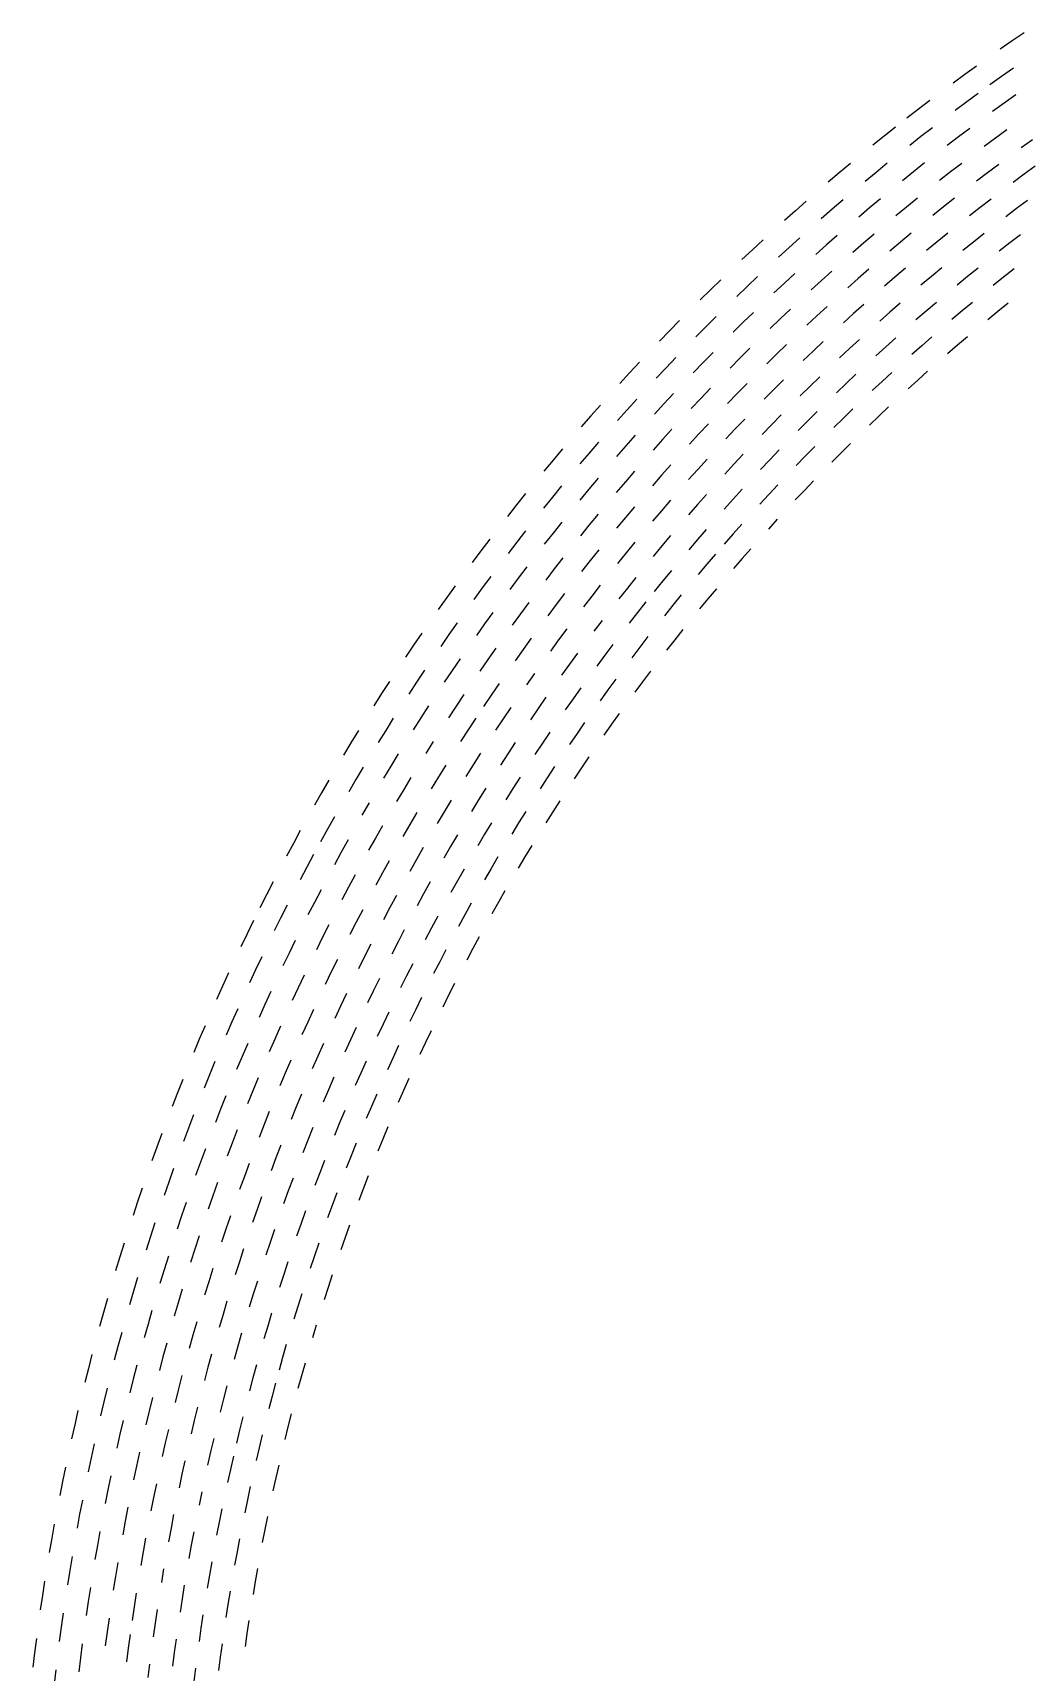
# Model space of a CAD drawing. Header units: metres. Extents: x -298 to 300, y -298 to 299.
# Drawn here: x -296.4 to -167.5, y 34.9 to 247.3 of the extents above; entities that cross this region are included whole.
import ezdxf

# ---------------------------------------------------------------- set-up
doc = ezdxf.new("R2010")
doc.units = ezdxf.units.M

msp = doc.modelspace()

# ---------------------------------------------------------------- linework, layer by layer
for p, q in [((-168.0345, 247.28117, -692.8203), (-169.58315, 246.21794, -692.8203)), ((-169.58315, 246.21794, -692.8203), (-171.12508, 245.145, -692.8203)), ((-174.18849, 242.97032, -692.8203), (-175.70992, 241.86858, -692.8203)), ((-169.42836, 242.68211, -692.8203), (-170.94795, 241.61034, -692.8203)), ((-175.70992, 241.86858, -692.8203), (-177.22432, 240.75731, -692.8203)), ((-170.94795, 241.61034, -692.8203), (-172.46074, 240.5291, -692.8203)), ((-180.23201, 238.50633, -692.8203), (-181.72514, 237.36674, -692.8203)), ((-175.46577, 238.33812, -692.8203), (-176.9579, 237.22856, -692.8203)), ((-173.96672, 239.43834, -692.8203), (-175.46577, 238.33812, -692.8203)), ((-170.6277, 238.16331, -692.8203), (-172.11885, 237.08409, -692.8203)), ((-169.1298, 239.23314, -692.8203), (-170.6277, 238.16331, -692.8203)), ((-181.72514, 237.36674, -692.8203), (-183.2111, 236.21782, -692.8203)), ((-186.16115, 233.89207, -692.8203), (-187.62514, 232.71538, -692.8203)), ((-184.68977, 235.05956, -692.8203), (-186.16115, 233.89207, -692.8203)), ((-181.39189, 233.84398, -692.8203), (-182.85558, 232.69725, -692.8203)), ((-179.92097, 234.98143, -692.8203), (-181.39189, 233.84398, -692.8203)), ((-176.55107, 233.7907, -692.8203), (-178.01454, 232.67442, -692.8203)), ((-175.08058, 234.89775, -692.8203), (-176.55107, 233.7907, -692.8203)), ((-171.74257, 233.65147, -692.8203), (-173.2053, 232.56541, -692.8203)), ((-170.27303, 234.72838, -692.8203), (-171.74257, 233.65147, -692.8203)), ((-166.9673, 233.42754, -692.8203), (-168.42879, 232.37144, -692.8203)), ((-190.53072, 230.33452, -692.8203), (-191.97224, 229.13048, -692.8203)), ((-185.76118, 230.37651, -692.8203), (-187.20296, 229.2025, -692.8203)), ((-180.9203, 230.41441, -692.8203), (-182.36244, 229.27074, -692.8203)), ((-176.11012, 230.36583, -692.8203), (-177.55208, 229.25237, -692.8203)), ((-171.33159, 230.2318, -692.8203), (-172.77284, 229.14842, -692.8203)), ((-166.58632, 230.01317, -692.8203), (-168.02632, 228.95952, -692.8203)), ((-191.97224, 229.13048, -692.8203), (-193.40614, 227.9174, -692.8203)), ((-187.20296, 229.2025, -692.8203), (-188.63731, 228.01945, -692.8203)), ((-182.36244, 229.27074, -692.8203), (-183.79738, 228.11815, -692.8203)), ((-177.55208, 229.25237, -692.8203), (-178.98701, 228.12993, -692.8203)), ((-172.77284, 229.14842, -692.8203), (-174.20723, 228.05595, -692.8203)), ((-168.02632, 228.95952, -692.8203), (-169.45967, 227.8969, -692.8203)), ((-196.25087, 225.4644, -692.8203), (-197.66164, 224.22453, -692.8203)), ((-191.48354, 225.62645, -692.8203), (-192.89531, 224.41661, -692.8203)), ((-186.64528, 225.78587, -692.8203), (-188.05818, 224.60643, -692.8203)), ((-181.83553, 225.85808, -692.8203), (-183.24898, 224.70885, -692.8203)), ((-177.05525, 225.84416, -692.8203), (-178.46877, 224.7249, -692.8203)), ((-172.3061, 225.74474, -692.8203), (-173.71913, 224.65526, -692.8203)), ((-167.58955, 225.56053, -692.8203), (-169.00151, 224.50072, -692.8203)), ((-197.66164, 224.22453, -692.8203), (-199.06453, 222.97588, -692.8203)), ((-192.89531, 224.41661, -692.8203), (-194.29945, 223.19798, -692.8203)), ((-188.05818, 224.60643, -692.8203), (-189.46364, 223.41814, -692.8203)), ((-183.24898, 224.70885, -692.8203), (-184.6552, 223.5507, -692.8203)), ((-178.46877, 224.7249, -692.8203), (-179.8752, 223.59679, -692.8203)), ((-173.71913, 224.65526, -692.8203), (-175.12526, 223.55699, -692.8203)), ((-169.00151, 224.50072, -692.8203), (-170.40678, 223.43205, -692.8203)), ((-192.2519, 221.01518, -692.8203), (-193.63466, 219.80064, -692.8203)), ((-187.4456, 221.20811, -692.8203), (-188.8297, 220.02373, -692.8203)), ((-182.66661, 221.3142, -692.8203), (-184.0515, 220.15984, -692.8203)), ((-177.91658, 221.33403, -692.8203), (-179.30171, 220.20946, -692.8203)), ((-173.197, 221.26836, -692.8203), (-174.58186, 220.17345, -692.8203)), ((-168.50923, 221.11797, -692.8203), (-169.89326, 220.05247, -692.8203)), ((-203.22566, 219.17735, -692.8203), (-204.5967, 217.8939, -692.8203)), ((-201.8466, 220.45226, -692.8203), (-203.22566, 219.17735, -692.8203)), ((-198.46541, 219.48949, -692.8203), (-199.8384, 218.23595, -692.8203)), ((-197.08452, 220.73436, -692.8203), (-198.46541, 219.48949, -692.8203)), ((-193.63466, 219.80064, -692.8203), (-195.00975, 218.57744, -692.8203)), ((-188.8297, 220.02373, -692.8203), (-190.20628, 218.83073, -692.8203)), ((-184.0515, 220.15984, -692.8203), (-185.4291, 218.99681, -692.8203)), ((-179.30171, 220.20946, -692.8203), (-180.67976, 219.07628, -692.8203)), ((-174.58186, 220.17345, -692.8203), (-175.95976, 219.06981, -692.8203)), ((-169.89326, 220.05247, -692.8203), (-171.27052, 218.97832, -692.8203)), ((-188.16212, 216.64488, -692.8203), (-189.51753, 215.45616, -692.8203)), ((-183.41426, 216.78398, -692.8203), (-184.77065, 215.62498, -692.8203)), ((-178.6946, 216.83678, -692.8203), (-180.05144, 215.70744, -692.8203)), ((-174.00465, 216.80418, -692.8203), (-175.3614, 215.70427, -692.8203)), ((-169.34578, 216.68681, -692.8203), (-170.70192, 215.6162, -692.8203)), ((-207.31438, 215.30125, -692.8203), (-208.6609, 213.99217, -692.8203)), ((-202.5606, 215.70323, -692.8203), (-203.90968, 214.42412, -692.8203)), ((-199.08842, 214.85643, -692.8203), (-200.43227, 213.59917, -692.8203)), ((-197.73668, 216.10533, -692.8203), (-199.08842, 214.85643, -692.8203)), ((-194.29066, 215.20012, -692.8203), (-195.6368, 213.97295, -692.8203)), ((-192.93684, 216.41887, -692.8203), (-194.29066, 215.20012, -692.8203)), ((-189.51753, 215.45616, -692.8203), (-190.86537, 214.2589, -692.8203)), ((-184.77065, 215.62498, -692.8203), (-186.11967, 214.45757, -692.8203)), ((-180.05144, 215.70744, -692.8203), (-181.40114, 214.56969, -692.8203)), ((-175.3614, 215.70427, -692.8203), (-176.7112, 214.59587, -692.8203)), ((-170.70192, 215.6162, -692.8203), (-172.05128, 214.5371, -692.8203)), ((-208.6609, 213.99217, -692.8203), (-209.99919, 212.67467, -692.8203)), ((-203.90968, 214.42412, -692.8203), (-205.25069, 213.13652, -692.8203)), ((-207.90828, 210.5363, -692.8203), (-209.22475, 209.22374, -692.8203)), ((-203.09612, 211.05937, -692.8203), (-204.41597, 209.77696, -692.8203)), ((-198.3058, 211.49333, -692.8203), (-199.6285, 210.24101, -692.8203)), ((-194.86342, 210.6168, -692.8203), (-196.18071, 209.3861, -692.8203)), ((-193.5384, 211.83916, -692.8203), (-194.86342, 210.6168, -692.8203)), ((-190.12236, 210.90477, -692.8203), (-191.4416, 209.70384, -692.8203)), ((-188.79561, 212.0974, -692.8203), (-190.12236, 210.90477, -692.8203)), ((-185.40688, 211.1057, -692.8203), (-186.7275, 209.93437, -692.8203)), ((-184.07887, 212.26872, -692.8203), (-185.40688, 211.1057, -692.8203)), ((-180.71834, 211.2202, -692.8203), (-182.03981, 210.07835, -692.8203)), ((-179.38972, 212.3538, -692.8203), (-180.71834, 211.2202, -692.8203)), ((-176.05824, 211.24913, -692.8203), (-177.38002, 210.13652, -692.8203)), ((-174.7295, 212.3535, -692.8203), (-176.05824, 211.24913, -692.8203)), ((-171.428, 211.19322, -692.8203), (-172.74953, 210.10966, -692.8203)), ((-170.09969, 212.26854, -692.8203), (-171.428, 211.19322, -692.8203)), ((-213.96394, 208.67223, -692.8203), (-215.26863, 207.32158, -692.8203)), ((-212.65074, 210.0147, -692.8203), (-213.96394, 208.67223, -692.8203)), ((-209.22475, 209.22374, -692.8203), (-210.53294, 207.90294, -692.8203)), ((-204.41597, 209.77696, -692.8203), (-205.72777, 208.48637, -692.8203)), ((-199.6285, 210.24101, -692.8203), (-200.94331, 208.9804, -692.8203)), ((-203.54903, 206.43462, -692.8203), (-204.8398, 205.14952, -692.8203)), ((-198.79195, 206.90007, -692.8203), (-200.08577, 205.64476, -692.8203)), ((-195.35359, 206.05174, -692.8203), (-196.64217, 204.8181, -692.8203)), ((-194.05727, 207.27727, -692.8203), (-195.35359, 206.05174, -692.8203)), ((-190.64473, 206.37096, -692.8203), (-191.93544, 205.16685, -692.8203)), ((-189.34645, 207.56694, -692.8203), (-190.64473, 206.37096, -692.8203)), ((-185.96068, 206.6032, -692.8203), (-187.25294, 205.42851, -692.8203)), ((-184.66103, 207.76976, -692.8203), (-185.96068, 206.6032, -692.8203)), ((-181.30287, 206.74913, -692.8203), (-182.5962, 205.60362, -692.8203)), ((-180.0024, 207.88646, -692.8203), (-181.30287, 206.74913, -692.8203)), ((-176.67284, 206.80943, -692.8203), (-177.96666, 205.69304, -692.8203)), ((-175.372, 207.91771, -692.8203), (-176.67284, 206.80943, -692.8203)), ((-217.85237, 204.59593, -692.8203), (-219.13136, 203.22093, -692.8203)), ((-214.40724, 203.89165, -692.8203), (-215.68178, 202.53844, -692.8203)), ((-213.12425, 205.2368, -692.8203), (-214.40724, 203.89165, -692.8203)), ((-209.61403, 204.56548, -692.8203), (-210.8929, 203.2423, -692.8203)), ((-208.32683, 205.88054, -692.8203), (-209.61403, 204.56548, -692.8203)), ((-204.8398, 205.14952, -692.8203), (-206.12248, 203.85631, -692.8203)), ((-200.08577, 205.64476, -692.8203), (-201.37166, 204.38145, -692.8203)), ((-219.13136, 203.22093, -692.8203), (-220.40166, 201.838, -692.8203)), ((-203.91951, 201.83067, -692.8203), (-205.18135, 200.54338, -692.8203)), ((-199.1959, 202.32664, -692.8203), (-200.46095, 201.06902, -692.8203)), ((-194.494, 202.73448, -692.8203), (-195.76173, 201.50633, -692.8203)), ((-191.08513, 201.85612, -692.8203), (-192.34743, 200.64934, -692.8203)), ((-189.81523, 203.05492, -692.8203), (-191.08513, 201.85612, -692.8203)), ((-186.4326, 202.11888, -692.8203), (-187.69667, 200.94139, -692.8203)), ((-185.16115, 203.2885, -692.8203), (-186.4326, 202.11888, -692.8203)), ((-181.80562, 202.29546, -692.8203), (-183.07094, 201.14696, -692.8203)), ((-180.5331, 203.43602, -692.8203), (-181.80562, 202.29546, -692.8203)), ((-218.20515, 199.80815, -692.8203), (-219.45393, 198.43126, -692.8203)), ((-213.42555, 200.57213, -692.8203), (-214.67924, 199.2252, -692.8203)), ((-209.92134, 199.92894, -692.8203), (-211.17104, 198.60399, -692.8203)), ((-208.66331, 201.24596, -692.8203), (-209.92134, 199.92894, -692.8203)), ((-205.18135, 200.54338, -692.8203), (-206.43504, 199.24815, -692.8203)), ((-200.46095, 201.06902, -692.8203), (-201.7181, 199.80339, -692.8203)), ((-195.76173, 201.50633, -692.8203), (-197.02174, 200.27025, -692.8203)), ((-224.15996, 197.64171, -692.8203), (-225.39503, 196.22734, -692.8203)), ((-222.916, 199.04832, -692.8203), (-224.15996, 197.64171, -692.8203)), ((-219.45393, 198.43126, -692.8203), (-220.69398, 197.0465, -692.8203)), ((-214.67924, 199.2252, -692.8203), (-215.92442, 197.87035, -692.8203)), ((-199.51826, 197.77446, -692.8203), (-200.75468, 196.51488, -692.8203)), ((-194.84914, 198.2122, -692.8203), (-196.08846, 196.98192, -692.8203)), ((-190.20247, 198.5626, -692.8203), (-191.4441, 197.3615, -692.8203)), ((-186.82314, 197.65416, -692.8203), (-188.05913, 196.47423, -692.8203)), ((-185.57973, 198.82628, -692.8203), (-186.82314, 197.65416, -692.8203)), ((-213.64537, 195.93071, -692.8203), (-214.86986, 194.58244, -692.8203)), ((-208.91786, 196.63432, -692.8203), (-210.14693, 195.31572, -692.8203)), ((-205.44136, 195.9597, -692.8203), (-206.66621, 194.66295, -692.8203)), ((-204.20833, 197.2487, -692.8203), (-205.44136, 195.9597, -692.8203)), ((-200.75468, 196.51488, -692.8203), (-201.98317, 195.24754, -692.8203)), ((-196.08846, 196.98192, -692.8203), (-197.31999, 195.74388, -692.8203)), ((-191.4441, 197.3615, -692.8203), (-192.67812, 196.15257, -692.8203)), ((-227.8384, 193.37547, -692.8203), (-229.04659, 191.9381, -692.8203)), ((-223.1479, 194.25377, -692.8203), (-224.36159, 192.846, -692.8203)), ((-219.60847, 193.7595, -692.8203), (-220.81917, 192.37389, -692.8203)), ((-218.38911, 195.1375, -692.8203), (-219.60847, 193.7595, -692.8203)), ((-214.86986, 194.58244, -692.8203), (-216.08583, 193.22661, -692.8203)), ((-210.14693, 195.31572, -692.8203), (-211.36763, 193.98949, -692.8203)), ((-195.12325, 193.71172, -692.8203), (-196.33424, 192.47984, -692.8203)), ((-190.50874, 194.0913, -692.8203), (-191.72221, 192.88841, -692.8203)), ((-229.04659, 191.9381, -692.8203), (-230.24568, 190.49321, -692.8203)), ((-224.36159, 192.846, -692.8203), (-225.56645, 191.43053, -692.8203)), ((-213.78389, 191.3142, -692.8203), (-214.97932, 189.9652, -692.8203)), ((-209.09138, 192.04662, -692.8203), (-210.29155, 190.72704, -692.8203)), ((-205.62044, 191.39977, -692.8203), (-206.8166, 190.10204, -692.8203)), ((-204.41609, 192.68993, -692.8203), (-205.62044, 191.39977, -692.8203)), ((-200.96748, 191.98381, -692.8203), (-202.1675, 190.71526, -692.8203)), ((-199.75954, 193.2448, -692.8203), (-200.96748, 191.98381, -692.8203)), ((-196.33424, 192.47984, -692.8203), (-197.53749, 191.24034, -692.8203)), ((-191.72221, 192.88841, -692.8203), (-192.92812, 191.67784, -692.8203)), ((-223.21431, 189.58006, -692.8203), (-224.3986, 188.17198, -692.8203)), ((-219.68227, 189.11363, -692.8203), (-220.86372, 187.72765, -692.8203)), ((-218.49208, 190.49211, -692.8203), (-219.68227, 189.11363, -692.8203)), ((-214.97932, 189.9652, -692.8203), (-216.16628, 188.60875, -692.8203)), ((-210.29155, 190.72704, -692.8203), (-211.48341, 189.40001, -692.8203)), ((-195.31697, 189.23424, -692.8203), (-196.4998, 188.00127, -692.8203)), ((-232.6165, 187.58098, -692.8203), (-233.78813, 186.11375, -692.8203)), ((-229.12718, 187.13939, -692.8203), (-230.29604, 185.6942, -692.8203)), ((-227.9493, 188.5772, -692.8203), (-229.12718, 187.13939, -692.8203)), ((-224.3986, 188.17198, -692.8203), (-225.57405, 186.75645, -692.8203)), ((-209.1844, 187.48418, -692.8203), (-210.35588, 186.16417, -692.8203)), ((-204.54341, 188.15575, -692.8203), (-205.7192, 186.86485, -692.8203)), ((-201.09999, 187.47704, -692.8203), (-202.27165, 186.20775, -692.8203)), ((-199.9204, 188.73888, -692.8203), (-201.09999, 187.47704, -692.8203)), ((-196.4998, 188.00127, -692.8203), (-197.67482, 186.76085, -692.8203)), ((-233.78813, 186.11375, -692.8203), (-234.95052, 184.6392, -692.8203)), ((-223.20042, 184.9337, -692.8203), (-224.35555, 183.52574, -692.8203)), ((-218.51445, 185.8737, -692.8203), (-219.67558, 184.49516, -692.8203)), ((-215.00853, 185.3745, -692.8203), (-216.16661, 184.01793, -692.8203)), ((-213.84193, 186.72368, -692.8203), (-215.00853, 185.3745, -692.8203)), ((-210.35588, 186.16417, -692.8203), (-211.51906, 184.8369, -692.8203)), ((-205.7192, 186.86485, -692.8203), (-206.88686, 185.56664, -692.8203)), ((-232.60631, 182.78197, -692.8203), (-233.74767, 181.31505, -692.8203)), ((-227.89812, 183.90343, -692.8203), (-229.04665, 182.46605, -692.8203)), ((-224.35555, 183.52574, -692.8203), (-225.50179, 182.11064, -692.8203)), ((-219.67558, 184.49516, -692.8203), (-220.82802, 183.10936, -692.8203)), ((-209.19762, 182.94835, -692.8203), (-210.34059, 181.62834, -692.8203)), ((-204.59084, 183.64732, -692.8203), (-205.73833, 182.35631, -692.8203)), ((-200.00142, 184.2581, -692.8203), (-201.15285, 182.99583, -692.8203)), ((-237.24727, 181.66844, -692.8203), (-238.3816, 180.17229, -692.8203)), ((-233.74767, 181.31505, -692.8203), (-234.87978, 179.84105, -692.8203)), ((-229.04665, 182.46605, -692.8203), (-230.18611, 181.02147, -692.8203)), ((-218.45705, 181.28331, -692.8203), (-219.58931, 179.90526, -692.8203)), ((-214.95808, 180.81151, -692.8203), (-216.08748, 179.45543, -692.8203)), ((-213.8202, 182.1605, -692.8203), (-214.95808, 180.81151, -692.8203)), ((-210.34059, 181.62834, -692.8203), (-211.47523, 180.30125, -692.8203)), ((-205.73833, 182.35631, -692.8203), (-206.87764, 181.05803, -692.8203)), ((-238.3816, 180.17229, -692.8203), (-239.50652, 178.66905, -692.8203)), ((-227.76741, 179.2589, -692.8203), (-228.88673, 177.8225, -692.8203)), ((-224.23271, 178.90904, -692.8203), (-225.34993, 177.4948, -692.8203)), ((-223.10664, 180.31627, -692.8203), (-224.23271, 178.90904, -692.8203)), ((-219.58931, 179.90526, -692.8203), (-220.7129, 178.52013, -692.8203)), ((-209.1317, 178.44029, -692.8203), (-210.24632, 177.12083, -692.8203)), ((-208.0088, 179.75267, -692.8203), (-209.1317, 178.44029, -692.8203)), ((-204.55916, 179.166, -692.8203), (-205.67842, 177.87529, -692.8203)), ((-203.43175, 180.44975, -692.8203), (-204.55916, 179.166, -692.8203)), ((-237.11607, 176.87181, -692.8203), (-238.22017, 175.3767, -692.8203)), ((-233.54964, 176.64531, -692.8203), (-234.65236, 175.17265, -692.8203)), ((-232.43764, 178.11107, -692.8203), (-233.54964, 176.64531, -692.8203)), ((-228.88673, 177.8225, -692.8203), (-229.997, 176.37901, -692.8203)), ((-218.32057, 176.72221, -692.8203), (-219.42415, 175.34508, -692.8203)), ((-214.82872, 176.27763, -692.8203), (-215.92958, 174.92247, -692.8203)), ((-213.71935, 177.62584, -692.8203), (-214.82872, 176.27763, -692.8203)), ((-241.72786, 175.64165, -692.8203), (-242.82417, 174.11754, -692.8203)), ((-238.22017, 175.3767, -692.8203), (-239.31483, 173.87474, -692.8203)), ((-227.55754, 174.64543, -692.8203), (-228.64784, 173.21043, -692.8203)), ((-224.03102, 174.32286, -692.8203), (-225.1194, 172.91002, -692.8203)), ((-222.93382, 175.72887, -692.8203), (-224.03102, 174.32286, -692.8203)), ((-219.42415, 175.34508, -692.8203), (-220.51906, 173.96117, -692.8203)), ((-212.45052, 174.46117, -692.8203), (-213.54005, 173.12096, -692.8203)), ((-207.89256, 175.27281, -692.8203), (-208.98729, 173.96129, -692.8203)), ((-242.82417, 174.11754, -692.8203), (-243.9109, 172.5866, -692.8203)), ((-236.82997, 172.20671, -692.8203), (-237.90474, 170.71355, -692.8203)), ((-232.19017, 173.47142, -692.8203), (-233.273, 172.00737, -692.8203)), ((-228.64784, 173.21043, -692.8203), (-229.72914, 171.76866, -692.8203)), ((-218.1057, 172.19164, -692.8203), (-219.1808, 170.81602, -692.8203)), ((-217.02193, 173.56047, -692.8203), (-218.1057, 172.19164, -692.8203)), ((-213.54005, 173.12096, -692.8203), (-214.62111, 171.77397, -692.8203)), ((-208.98729, 173.96129, -692.8203), (-210.07375, 172.64287, -692.8203)), ((-241.47572, 170.85039, -692.8203), (-242.54182, 169.32811, -692.8203)), ((-237.90474, 170.71355, -692.8203), (-238.97011, 169.21367, -692.8203)), ((-233.273, 172.00737, -692.8203), (-234.3466, 170.53654, -692.8203)), ((-227.2694, 170.06395, -692.8203), (-228.33092, 168.6309, -692.8203)), ((-222.68263, 171.17278, -692.8203), (-223.75124, 169.76842, -692.8203)), ((-212.2217, 169.98576, -692.8203), (-213.28307, 168.64714, -692.8203)), ((-247.11299, 167.9533, -692.8203), (-248.16084, 166.39555, -692.8203)), ((-246.05534, 169.50438, -692.8203), (-247.11299, 167.9533, -692.8203)), ((-242.54182, 169.32811, -692.8203), (-243.5984, 167.79918, -692.8203)), ((-231.86433, 168.86479, -692.8203), (-232.91823, 167.40294, -692.8203)), ((-228.33092, 168.6309, -692.8203), (-229.38338, 167.19115, -692.8203)), ((-221.30495, 168.04472, -692.8203), (-222.35393, 166.64915, -692.8203)), ((-216.7577, 169.05986, -692.8203), (-217.81319, 167.6928, -692.8203)), ((-213.28307, 168.64714, -692.8203), (-214.33601, 167.30186, -692.8203)), ((-241.0724, 166.19408, -692.8203), (-242.10927, 164.67442, -692.8203)), ((-237.51158, 166.08415, -692.8203), (-238.54784, 164.5869, -692.8203)), ((-236.46593, 167.57487, -692.8203), (-237.51158, 166.08415, -692.8203)), ((-232.91823, 167.40294, -692.8203), (-233.96288, 165.93443, -692.8203)), ((-225.86183, 166.93987, -692.8203), (-226.90376, 165.51573, -692.8203)), ((-222.35393, 166.64915, -692.8203), (-223.39409, 165.247, -692.8203)), ((-217.81319, 167.6928, -692.8203), (-218.86, 166.31914, -692.8203)), ((-245.68251, 164.7216, -692.8203), (-246.71, 163.17308, -692.8203)), ((-242.10927, 164.67442, -692.8203), (-243.13655, 163.14836, -692.8203)), ((-231.46107, 164.2921, -692.8203), (-232.48622, 162.83287, -692.8203)), ((-226.90376, 165.51573, -692.8203), (-227.93666, 164.08507, -692.8203)), ((-220.92763, 163.55229, -692.8203), (-221.94838, 162.15916, -692.8203)), ((-216.4164, 164.59172, -692.8203), (-217.44374, 163.22691, -692.8203)), ((-251.24538, 161.68346, -692.8203), (-252.25374, 160.09996, -692.8203)), ((-250.2271, 163.2606, -692.8203), (-251.24538, 161.68346, -692.8203)), ((-246.71, 163.17308, -692.8203), (-247.72774, 161.61815, -692.8203)), ((-240.592, 161.57298, -692.8203), (-241.59981, 160.0565, -692.8203)), ((-237.04112, 161.49016, -692.8203), (-238.04851, 159.99596, -692.8203)), ((-236.02437, 162.97801, -692.8203), (-237.04112, 161.49016, -692.8203)), ((-225.44783, 162.42332, -692.8203), (-226.46138, 161.00188, -692.8203)), ((-221.94838, 162.15916, -692.8203), (-222.96031, 160.75975, -692.8203)), ((-217.44374, 163.22691, -692.8203), (-218.46251, 161.8557, -692.8203)), ((-245.16225, 160.07701, -692.8203), (-246.16054, 158.53185, -692.8203)), ((-241.59981, 160.0565, -692.8203), (-242.59807, 158.53374, -692.8203)), ((-234.50883, 159.89525, -692.8203), (-235.50624, 158.41704, -692.8203)), ((-230.98116, 159.75462, -692.8203), (-231.9778, 158.29851, -692.8203)), ((-229.97542, 161.20445, -692.8203), (-230.98116, 159.75462, -692.8203)), ((-226.46138, 161.00188, -692.8203), (-227.4659, 159.57414, -692.8203)), ((-249.73378, 158.48924, -692.8203), (-250.722, 156.91545, -692.8203)), ((-246.16054, 158.53185, -692.8203), (-247.14912, 156.98051, -692.8203)), ((-239.04646, 158.49547, -692.8203), (-240.03499, 156.98875, -692.8203)), ((-235.50624, 158.41704, -692.8203), (-236.49434, 156.93254, -692.8203)), ((-224.95766, 157.94194, -692.8203), (-225.94301, 156.52367, -692.8203)), ((-221.46675, 157.70415, -692.8203), (-222.4507, 156.30785, -692.8203)), ((-220.47404, 159.09428, -692.8203), (-221.46675, 157.70415, -692.8203)), ((-255.21877, 155.312, -692.8203), (-256.18692, 153.70372, -692.8203)), ((-254.24046, 156.91417, -692.8203), (-255.21877, 155.312, -692.8203)), ((-250.722, 156.91545, -692.8203), (-251.7003, 155.3355, -692.8203)), ((-244.56578, 155.46959, -692.8203), (-245.53511, 153.92833, -692.8203)), ((-240.03499, 156.98875, -692.8203), (-241.01399, 155.47594, -692.8203)), ((-233.94344, 155.36772, -692.8203), (-234.91237, 153.89317, -692.8203)), ((-230.42543, 155.25346, -692.8203), (-231.39375, 153.80101, -692.8203)), ((-229.44798, 156.69987, -692.8203), (-230.42543, 155.25346, -692.8203)), ((-225.94301, 156.52367, -692.8203), (-226.91942, 155.09929, -692.8203)), ((-249.09688, 153.85936, -692.8203), (-250.05602, 152.28966, -692.8203)), ((-238.44243, 153.94518, -692.8203), (-239.40233, 152.44237, -692.8203)), ((-234.91237, 153.89317, -692.8203), (-235.87206, 152.41252, -692.8203)), ((-224.3921, 153.49681, -692.8203), (-225.34953, 152.08226, -692.8203)), ((-253.62703, 152.15733, -692.8203), (-254.57533, 150.55931, -692.8203)), ((-250.05602, 152.28966, -692.8203), (-251.00526, 150.71404, -692.8203)), ((-247.44466, 150.82768, -692.8203), (-248.38478, 149.26848, -692.8203)), ((-243.89366, 150.90092, -692.8203), (-244.8343, 149.364, -692.8203)), ((-242.94337, 152.43193, -692.8203), (-243.89366, 150.90092, -692.8203)), ((-239.40233, 152.44237, -692.8203), (-240.35277, 150.93364, -692.8203)), ((-233.30287, 150.87791, -692.8203), (-234.2436, 149.40752, -692.8203)), ((-229.79463, 150.78978, -692.8203), (-230.73491, 149.34142, -692.8203)), ((-228.84529, 152.23228, -692.8203), (-229.79463, 150.78978, -692.8203)), ((-225.34953, 152.08226, -692.8203), (-226.29805, 150.66173, -692.8203)), ((-259.03058, 148.843, -692.8203), (-259.958, 147.21092, -692.8203)), ((-258.0929, 150.46916, -692.8203), (-259.03058, 148.843, -692.8203)), ((-254.57533, 150.55931, -692.8203), (-255.5136, 148.9553, -692.8203)), ((-248.38478, 149.26848, -692.8203), (-249.31505, 147.70341, -692.8203)), ((-237.76332, 149.4334, -692.8203), (-238.6949, 147.93498, -692.8203)), ((-234.2436, 149.40752, -692.8203), (-235.1751, 147.9312, -692.8203)), ((-252.87392, 147.54503, -692.8203), (-253.79326, 145.95183, -692.8203)), ((-242.22508, 147.89836, -692.8203), (-243.14687, 146.372, -692.8203)), ((-238.6949, 147.93498, -692.8203), (-239.61702, 146.43077, -692.8203)), ((-228.1681, 147.80296, -692.8203), (-229.08965, 146.36485, -692.8203)), ((-257.35977, 145.72984, -692.8203), (-258.26758, 144.10857, -692.8203)), ((-251.14601, 144.5559, -692.8203), (-252.04659, 142.97362, -692.8203)), ((-247.59798, 144.7183, -692.8203), (-248.49968, 143.15831, -692.8203)), ((-246.68651, 146.27263, -692.8203), (-247.59798, 144.7183, -692.8203)), ((-243.14687, 146.372, -692.8203), (-244.0591, 144.83989, -692.8203)), ((-237.01009, 144.96123, -692.8203), (-237.91353, 143.4677, -692.8203)), ((-233.50081, 144.96123, -692.8203), (-234.40431, 143.48973, -692.8203)), ((-232.58803, 146.42705, -692.8203), (-233.50081, 144.96123, -692.8203)), ((-229.08965, 146.36485, -692.8203), (-230.00209, 144.921, -692.8203)), ((-261.782, 143.92961, -692.8203), (-262.67847, 142.28044, -692.8203)), ((-258.26758, 144.10857, -692.8203), (-259.1652, 142.48155, -692.8203)), ((-255.60179, 142.74828, -692.8203), (-256.4909, 141.13805, -692.8203)), ((-252.04659, 142.97362, -692.8203), (-252.93721, 141.38573, -692.8203)), ((-241.43279, 143.4052, -692.8203), (-242.32634, 141.8839, -692.8203)), ((-237.91353, 143.4677, -692.8203), (-238.8076, 141.96849, -692.8203)), ((-262.67847, 142.28044, -692.8203), (-263.56458, 140.62572, -692.8203)), ((-260.05258, 140.84898, -692.8203), (-260.92966, 139.21092, -692.8203)), ((-256.4909, 141.13805, -692.8203), (-257.3699, 139.52232, -692.8203)), ((-246.73756, 140.2097, -692.8203), (-247.61092, 138.6552, -692.8203)), ((-245.85445, 141.75865, -692.8203), (-246.73756, 140.2097, -692.8203)), ((-242.32634, 141.8839, -692.8203), (-243.21034, 140.35704, -692.8203)), ((-236.18355, 140.52989, -692.8203), (-237.05916, 139.04161, -692.8203)), ((-232.68477, 140.55553, -692.8203), (-233.56062, 139.08922, -692.8203)), ((-231.7997, 142.01628, -692.8203), (-232.68477, 140.55553, -692.8203)), ((-260.92966, 139.21092, -692.8203), (-261.79642, 137.56737, -692.8203)), ((-254.6884, 138.1934, -692.8203), (-255.5489, 136.58904, -692.8203)), ((-251.14565, 138.44481, -692.8203), (-252.0078, 136.86266, -692.8203)), ((-250.27354, 140.02147, -692.8203), (-251.14565, 138.44481, -692.8203)), ((-240.5673, 138.95348, -692.8203), (-241.4329, 137.43779, -692.8203)), ((-237.05916, 139.04161, -692.8203), (-237.9254, 137.5479, -692.8203)), ((-265.30548, 137.29973, -692.8203), (-266.1602, 135.62859, -692.8203)), ((-259.0973, 136.27446, -692.8203), (-259.94565, 134.6425, -692.8203)), ((-255.5489, 136.58904, -692.8203), (-256.3993, 134.97935, -692.8203)), ((-244.94942, 137.28697, -692.8203), (-245.80446, 135.74376, -692.8203)), ((-241.4329, 137.43779, -692.8203), (-242.28896, 135.91667, -692.8203)), ((-235.28456, 136.14037, -692.8203), (-236.13258, 134.65788, -692.8203)), ((-266.1602, 135.62859, -692.8203), (-267.0044, 133.9522, -692.8203)), ((-263.49887, 134.26408, -692.8203), (-264.33447, 132.60454, -692.8203)), ((-259.94565, 134.6425, -692.8203), (-260.7837, 133.00523, -692.8203)), ((-250.17213, 133.95934, -692.8203), (-251.00612, 132.38347, -692.8203)), ((-249.32826, 135.53001, -692.8203), (-250.17213, 133.95934, -692.8203)), ((-245.80446, 135.74376, -692.8203), (-246.64973, 134.1953, -692.8203)), ((-239.6296, 134.54442, -692.8203), (-240.46748, 133.03471, -692.8203)), ((-236.13258, 134.65788, -692.8203), (-236.9713, 133.17015, -692.8203)), ((-267.83804, 132.2705, -692.8203), (-268.66107, 130.5836, -692.8203)), ((-264.33447, 132.60454, -692.8203), (-265.15964, 130.9398, -692.8203)), ((-258.06967, 131.74413, -692.8203), (-258.88956, 130.1187, -692.8203)), ((-254.53438, 132.0844, -692.8203), (-255.35646, 130.48119, -692.8203)), ((-253.70222, 133.68242, -692.8203), (-254.53438, 132.0844, -692.8203)), ((-243.9723, 132.8585, -692.8203), (-244.79948, 131.32164, -692.8203)), ((-240.46748, 133.03471, -692.8203), (-241.29588, 131.51976, -692.8203)), ((-268.66107, 130.5836, -692.8203), (-269.4735, 128.89165, -692.8203)), ((-262.4289, 129.71513, -692.8203), (-263.23593, 128.06242, -692.8203)), ((-258.88956, 130.1187, -692.8203), (-259.6992, 128.4882, -692.8203)), ((-248.31105, 131.0825, -692.8203), (-249.127, 129.51842, -692.8203)), ((-244.79948, 131.32164, -692.8203), (-245.61702, 129.77953, -692.8203)), ((-238.6205, 130.17906, -692.8203), (-239.43098, 128.67577, -692.8203)), ((-266.7785, 127.59496, -692.8203), (-267.5721, 125.91497, -692.8203)), ((-263.23593, 128.06242, -692.8203), (-264.03253, 126.40472, -692.8203)), ((-253.44838, 127.62499, -692.8203), (-254.24251, 126.02868, -692.8203)), ((-252.6443, 129.21623, -692.8203), (-253.44838, 127.62499, -692.8203)), ((-249.127, 129.51842, -692.8203), (-249.93309, 127.94921, -692.8203)), ((-242.92403, 128.47453, -692.8203), (-243.72368, 126.94433, -692.8203)), ((-239.43098, 128.67577, -692.8203), (-240.23201, 127.167534, -692.8203)), ((-271.06635, 125.492546, -692.8203), (-271.8467, 123.785576, -692.8203)), ((-267.5721, 125.91497, -692.8203), (-268.35513, 124.230095, -692.8203)), ((-257.7621, 125.641106, -692.8203), (-258.5436, 124.017815, -692.8203)), ((-256.97034, 127.259514, -692.8203), (-257.7621, 125.641106, -692.8203)), ((-247.22292, 126.68023, -692.8203), (-248.01118, 125.12304, -692.8203)), ((-243.72368, 126.94433, -692.8203), (-244.51369, 125.40911, -692.8203)), ((-271.8467, 123.785576, -692.8203), (-272.61633, 122.073784, -692.8203)), ((-262.0664, 123.566765, -692.8203), (-262.8348, 121.9165, -692.8203)), ((-261.28766, 125.21215, -692.8203), (-262.0664, 123.566765, -692.8203)), ((-252.29195, 123.211784, -692.8203), (-253.0583, 121.62292, -692.8203)), ((-251.51558, 124.79589, -692.8203), (-252.29195, 123.211784, -692.8203)), ((-248.01118, 125.12304, -692.8203), (-248.78969, 123.56097, -692.8203)), ((-241.8055, 124.13604, -692.8203), (-242.5779, 122.61297, -692.8203)), ((-266.35968, 121.40203, -692.8203), (-267.11438, 119.72491, -692.8203)), ((-265.59445, 123.074455, -692.8203), (-266.35968, 121.40203, -692.8203)), ((-256.56433, 121.2105, -692.8203), (-257.31802, 119.59484, -692.8203)), ((-255.80049, 122.8214, -692.8203), (-256.56433, 121.2105, -692.8203)), ((-246.06471, 122.32409, -692.8203), (-246.82564, 120.774284, -692.8203)), ((-242.5779, 122.61297, -692.8203), (-243.34071, 121.085075, -692.8203)), ((-270.64047, 119.146416, -692.8203), (-271.3809, 117.4425, -692.8203)), ((-269.88937, 120.84576, -692.8203), (-270.64047, 119.146416, -692.8203)), ((-260.82672, 119.11901, -692.8203), (-261.56717, 117.47668, -692.8203)), ((-260.07596, 120.75671, -692.8203), (-260.82672, 119.11901, -692.8203)), ((-250.3171, 120.42242, -692.8203), (-251.06596, 118.846, -692.8203)), ((-246.82564, 120.774284, -692.8203), (-247.5768, 119.21984, -692.8203)), ((-274.86038, 116.909904, -692.8203), (-275.5867, 115.179375, -692.8203)), ((-274.1232, 118.63586, -692.8203), (-274.86038, 116.909904, -692.8203)), ((-265.0775, 116.93731, -692.8203), (-265.80417, 115.2683, -692.8203)), ((-264.3404, 118.60168, -692.8203), (-265.0775, 116.93731, -692.8203)), ((-255.29729, 116.827934, -692.8203), (-256.02344, 115.22039, -692.8203)), ((-254.56102, 118.43096, -692.8203), (-255.29729, 116.827934, -692.8203)), ((-251.06596, 118.846, -692.8203), (-251.80492, 117.264946, -692.8203)), ((-244.83748, 118.01513, -692.8203), (-245.57133, 116.47326, -692.8203)), ((-268.59204, 116.35656, -692.8203), (-269.31497, 114.66552, -692.8203)), ((-259.51797, 114.720085, -692.8203), (-260.23077, 113.08605, -692.8203)), ((-258.79486, 116.3496, -692.8203), (-259.51797, 114.720085, -692.8203)), ((-249.04976, 116.09692, -692.8203), (-249.77144, 114.52856, -692.8203)), ((-245.57133, 116.47326, -692.8203), (-246.29549, 114.92675, -692.8203)), ((-272.82953, 114.020805, -692.8203), (-273.53766, 112.303215, -692.8203)), ((-269.31497, 114.66552, -692.8203), (-270.02725, 112.970024, -692.8203)), ((-263.01706, 114.178215, -692.8203), (-263.72638, 112.52227, -692.8203)), ((-253.25294, 114.0891, -692.8203), (-253.96193, 112.49444, -692.8203)), ((-249.77144, 114.52856, -692.8203), (-250.48329, 112.95574, -692.8203)), ((-277.00665, 111.70483, -692.8203), (-277.70023, 109.96099, -692.8203)), ((-273.53766, 112.303215, -692.8203), (-274.23502, 110.58123, -692.8203)), ((-267.22592, 111.91686, -692.8203), (-267.92096, 110.23455, -692.8203)), ((-263.72638, 112.52227, -692.8203), (-264.42532, 110.8619, -692.8203)), ((-257.4454, 111.99175, -692.8203), (-258.1411, 110.37084, -692.8203)), ((-253.96193, 112.49444, -692.8203), (-254.66087, 110.89538, -692.8203)), ((-247.71455, 111.820305, -692.8203), (-248.40941, 110.26049, -692.8203)), ((-277.70023, 109.96099, -692.8203), (-278.38278, 108.21279, -692.8203)), ((-271.41977, 109.56576, -692.8203), (-272.09995, 107.85717, -692.8203)), ((-267.92096, 110.23455, -692.8203), (-268.6054, 108.547905, -692.8203)), ((-261.62555, 109.8048, -692.8203), (-262.30743, 108.15771, -692.8203)), ((-258.1411, 110.37084, -692.8203), (-258.82663, 108.7456, -692.8203)), ((-251.87721, 109.79693, -692.8203), (-252.55928, 108.21102, -692.8203)), ((-248.40941, 110.26049, -692.8203), (-249.09444, 108.69637, -692.8203)), ((-275.59714, 107.12438, -692.8203), (-276.26187, 105.38964, -692.8203)), ((-272.09995, 107.85717, -692.8203), (-272.76935, 106.14434, -692.8203)), ((-265.79178, 107.52819, -692.8203), (-266.45926, 105.855, -692.8203)), ((-262.30743, 108.15771, -692.8203), (-262.97894, 106.50637, -692.8203)), ((-256.02856, 107.68432, -692.8203), (-256.69724, 106.07241, -692.8203)), ((-252.55928, 108.21102, -692.8203), (-253.23134, 106.6209, -692.8203)), ((-279.7149, 104.70382, -692.8203), (-280.36438, 102.94314, -692.8203)), ((-276.26187, 105.38964, -692.8203), (-276.9157, 103.65075, -692.8203)), ((-269.94244, 105.16195, -692.8203), (-270.59497, 103.46276, -692.8203)), ((-266.45926, 105.855, -692.8203), (-267.11624, 104.177666, -692.8203)), ((-260.16696, 105.482414, -692.8203), (-260.8217, 103.8446, -692.8203)), ((-256.69724, 106.07241, -692.8203), (-257.35577, 104.45635, -692.8203)), ((-250.43495, 105.55538, -692.8203), (-251.09035, 103.97869, -692.8203)), ((-280.36438, 102.94314, -692.8203), (-281.0028, 101.17843, -692.8203)), ((-274.07584, 102.70632, -692.8203), (-274.71283, 100.981255, -692.8203)), ((-270.59497, 103.46276, -692.8203), (-271.2368, 101.759514, -692.8203)), ((-264.29077, 103.191246, -692.8203), (-264.93106, 101.52761, -692.8203)), ((-260.8217, 103.8446, -692.8203), (-261.46613, 102.20272, -692.8203)), ((-254.5454, 103.428185, -692.8203), (-255.18733, 101.82574, -692.8203)), ((-251.09035, 103.97869, -692.8203), (-251.73582, 102.39791, -692.8203)), ((-278.1905, 100.16088, -692.8203), (-278.8114, 98.41006, -692.8203)), ((-274.71283, 100.981255, -692.8203), (-275.33896, 99.25222, -692.8203)), ((-268.39844, 100.810814, -692.8203), (-269.02362, 99.12145, -692.8203)), ((-264.93106, 101.52761, -692.8203), (-265.56082, 99.85998, -692.8203)), ((-258.64227, 101.21206, -692.8203), (-259.2702, 99.58395, -692.8203)), ((-255.18733, 101.82574, -692.8203), (-255.81923, 100.21929, -692.8203)), ((-278.8114, 98.41006, -692.8203), (-279.4213, 96.65536, -692.8203)), ((-272.48828, 98.34115, -692.8203), (-273.09787, 96.62618, -692.8203)), ((-269.02362, 99.12145, -692.8203), (-269.6382, 97.428215, -692.8203)), ((-262.72397, 98.907036, -692.8203), (-263.3373, 97.25335, -692.8203)), ((-259.2702, 99.58395, -692.8203), (-259.88788, 97.95193, -692.8203)), ((-252.9969, 99.22436, -692.8203), (-253.61247, 97.63177, -692.8203)), ((-282.85126, 95.86083, -692.8203), (-283.4451, 94.08074, -692.8203)), ((-282.24628, 97.63723, -692.8203), (-282.85126, 95.86083, -692.8203)), ((-276.5586, 95.782585, -692.8203), (-277.152, 94.04214, -692.8203)), ((-273.09787, 96.62618, -692.8203), (-273.69666, 94.9074, -692.8203)), ((-266.78888, 96.513115, -692.8203), (-267.3871, 94.83398, -692.8203)), ((-263.3373, 97.25335, -692.8203), (-263.94028, 95.59585, -692.8203)), ((-257.05255, 96.99468, -692.8203), (-257.65402, 95.37667, -692.8203)), ((-253.61247, 97.63177, -692.8203), (-254.218, 96.03533, -692.8203)), ((-277.152, 94.04214, -692.8203), (-277.7345, 92.298, -692.8203)), ((-270.83536, 94.03033, -692.8203), (-271.41788, 92.32586, -692.8203)), ((-267.3871, 94.83398, -692.8203), (-267.97476, 93.151115, -692.8203)), ((-261.0924, 94.676445, -692.8203), (-261.6792, 93.033134, -692.8203)), ((-257.65402, 95.37667, -692.8203), (-258.24527, 93.75494, -692.8203)), ((-281.18463, 91.36889, -692.8203), (-281.7502, 89.59951, -692.8203)), ((-280.60794, 93.1347, -692.8203), (-281.18463, 91.36889, -692.8203)), ((-274.8618, 91.458824, -692.8203), (-275.4281, 89.72915, -692.8203)), ((-271.41788, 92.32586, -692.8203), (-271.9897, 90.61779, -692.8203)), ((-265.11487, 92.26974, -692.8203), (-265.68643, 90.60122, -692.8203)), ((-261.6792, 93.033134, -692.8203), (-262.25565, 91.38619, -692.8203)), ((-255.39891, 92.83126, -692.8203), (-255.9742, 91.22375, -692.8203)), ((-284.59915, 90.509514, -692.8203), (-285.1593, 88.71859, -692.8203)), ((-275.4281, 89.72915, -692.8203), (-275.9835, 87.995964, -692.8203)), ((-269.11826, 89.77456, -692.8203), (-269.67407, 88.080986, -692.8203)), ((-265.68643, 90.60122, -692.8203), (-266.24753, 88.92919, -692.8203)), ((-259.39716, 90.50051, -692.8203), (-259.95776, 88.86797, -692.8203)), ((-255.9742, 91.22375, -692.8203), (-256.5394, 89.61266, -692.8203)), ((-285.1593, 88.71859, -692.8203), (-285.7082, 86.92419, -692.8203)), ((-278.8665, 88.79894, -692.8203), (-279.41595, 87.04418, -692.8203)), ((-273.10104, 87.19106, -692.8203), (-273.64053, 85.47256, -692.8203)), ((-269.67407, 88.080986, -692.8203), (-270.21924, 86.383995, -692.8203)), ((-263.37744, 88.08166, -692.8203), (-263.92276, 86.42419, -692.8203)), ((-259.95776, 88.86797, -692.8203), (-260.50806, 87.231926, -692.8203)), ((-282.848, 86.050285, -692.8203), (-283.3801, 84.27062, -692.8203)), ((-279.41595, 87.04418, -692.8203), (-279.9544, 85.28603, -692.8203)), ((-273.64053, 85.47256, -692.8203), (-274.16922, 83.750725, -692.8203)), ((-267.3381, 85.57476, -692.8203), (-267.86755, 83.89248, -692.8203)), ((-263.92276, 86.42419, -692.8203), (-264.4576, 84.76333, -692.8203)), ((-257.63934, 86.38009, -692.8203), (-258.17407, 84.75869, -692.8203)), ((-286.77206, 83.32525, -692.8203), (-287.28702, 81.52087, -692.8203)), ((-283.3801, 84.27062, -692.8203), (-283.90103, 82.48766, -692.8203)), ((-277.06152, 84.51934, -692.8203), (-277.58417, 82.776024, -692.8203)), ((-271.2775, 82.97991, -692.8203), (-271.79056, 81.27297, -692.8203)), ((-267.86755, 83.89248, -692.8203), (-268.3864, 82.20693, -692.8203)), ((-261.57776, 83.94976, -692.8203), (-262.09714, 82.3037, -692.8203)), ((-258.17407, 84.75869, -692.8203), (-258.69858, 83.133995, -692.8203)), ((-287.28702, 81.52087, -692.8203), (-287.79062, 79.71331, -692.8203)), ((-280.99808, 81.75979, -692.8203), (-281.50327, 79.991875, -692.8203)), ((-277.58417, 82.776024, -692.8203), (-278.0958, 81.0295, -692.8203)), ((-271.79056, 81.27297, -692.8203), (-272.29288, 79.56289, -692.8203)), ((-265.49597, 81.431755, -692.8203), (-265.99942, 79.76119, -692.8203)), ((-262.09714, 82.3037, -692.8203), (-262.60614, 80.65444, -692.8203)), ((-284.90918, 78.9121, -692.8203), (-285.39642, 77.11968, -692.8203)), ((-281.50327, 79.991875, -692.8203), (-281.99734, 78.22082, -692.8203)), ((-275.19406, 80.297295, -692.8203), (-275.69016, 78.56585, -692.8203)), ((-269.3923, 78.82629, -692.8203), (-269.8793, 77.13131, -692.8203)), ((-265.99942, 79.76119, -692.8203), (-266.49234, 78.08752, -692.8203)), ((-259.71692, 79.87493, -692.8203), (-260.2107, 78.240685, -692.8203)), ((-285.39642, 77.11968, -692.8203), (-285.87234, 75.32427, -692.8203)), ((-279.08612, 77.52703, -692.8203), (-279.56476, 75.77123, -692.8203)), ((-275.69016, 78.56585, -692.8203), (-276.17538, 76.83132, -692.8203)), ((-269.8793, 77.13131, -692.8203), (-270.35562, 75.43334, -692.8203)), ((-263.593, 77.34655, -692.8203), (-264.0708, 75.68804, -692.8203)), ((-288.76367, 76.08892, -692.8203), (-289.2331, 74.27221, -692.8203)), ((-282.95203, 74.66961, -692.8203), (-283.41263, 72.88958, -692.8203)), ((-279.56476, 75.77123, -692.8203), (-280.03232, 74.01244, -692.8203)), ((-273.7352, 74.41424, -692.8203), (-274.19437, 72.6921, -692.8203)), ((-273.26523, 76.133415, -692.8203), (-273.7352, 74.41424, -692.8203)), ((-267.4466, 74.73107, -692.8203), (-267.9079, 73.04842, -692.8203)), ((-264.0708, 75.68804, -692.8203), (-264.53815, 74.02657, -692.8203)), ((-261.1674, 74.96313, -692.8203), (-261.63028, 73.31991, -692.8203)), ((-289.2331, 74.27221, -692.8203), (-289.6911, 72.45263, -692.8203)), ((-283.41263, 72.88958, -692.8203), (-283.862, 71.10674, -692.8203)), ((-277.1131, 73.353386, -692.8203), (-277.56552, 71.6101, -692.8203)), ((-267.9079, 73.04842, -692.8203), (-268.3586, 71.36297, -692.8203)), ((-264.9951, 72.362236, -692.8203), (-265.44153, 70.69506, -692.8203)), ((-261.63028, 73.31991, -692.8203), (-262.08282, 71.67385, -692.8203)), ((-286.7903, 71.72469, -692.8203), (-287.23233, 69.92065, -692.8203)), ((-280.93427, 70.48635, -692.8203), (-281.3686, 68.71914, -692.8203)), ((-277.56552, 71.6101, -692.8203), (-278.007, 69.864006, -692.8203)), ((-271.72046, 70.322014, -692.8203), (-272.15393, 68.61269, -692.8203)), ((-271.2762, 72.02862, -692.8203), (-271.72046, 70.322014, -692.8203)), ((-265.44153, 70.69506, -692.8203), (-265.8775, 69.02514, -692.8203)), ((-290.57272, 68.80511, -692.8203), (-290.99634, 66.97726, -692.8203)), ((-287.23233, 69.92065, -692.8203), (-287.66296, 68.113914, -692.8203)), ((-281.3686, 68.71914, -692.8203), (-281.79184, 66.94927, -692.8203)), ((-275.0802, 69.23946, -692.8203), (-275.50684, 67.509056, -692.8203)), ((-269.2282, 67.98373, -692.8203), (-269.64703, 66.29012, -692.8203)), ((-262.95682, 68.373405, -692.8203), (-263.37823, 66.71917, -692.8203)), ((-290.99634, 66.97726, -692.8203), (-291.40845, 65.14684, -692.8203)), ((-284.72714, 67.53283, -692.8203), (-285.14282, 65.741875, -692.8203)), ((-278.85696, 66.36373, -692.8203), (-279.2654, 64.6097, -692.8203)), ((-275.50684, 67.509056, -692.8203), (-275.92255, 65.776024, -692.8203)), ((-269.64703, 66.29012, -692.8203), (-270.05524, 64.593925, -692.8203)), ((-263.37823, 66.71917, -692.8203), (-263.78925, 65.06234, -692.8203)), ((-288.49017, 64.492546, -692.8203), (-288.8867, 62.67806, -692.8203)), ((-285.14282, 65.741875, -692.8203), (-285.54727, 63.948383, -692.8203)), ((-279.2654, 64.6097, -692.8203), (-279.66284, 62.853138, -692.8203)), ((-272.98865, 65.18609, -692.8203), (-273.38983, 63.46892, -692.8203)), ((-267.12228, 63.99953, -692.8203), (-267.51614, 62.319263, -692.8203)), ((-266.7179, 65.67733, -692.8203), (-267.12228, 63.99953, -692.8203)), ((-288.8867, 62.67806, -692.8203), (-289.2718, 60.861134, -692.8203)), ((-282.99463, 61.624256, -692.8203), (-283.37323, 59.84435, -692.8203)), ((-282.60486, 63.401752, -692.8203), (-282.99463, 61.624256, -692.8203)), ((-276.7213, 62.302326, -692.8203), (-277.10428, 60.561817, -692.8203)), ((-273.38983, 63.46892, -692.8203), (-273.7802, 61.749317, -692.8203)), ((-270.45276, 62.89519, -692.8203), (-270.8396, 61.19405, -692.8203)), ((-264.58002, 61.74114, -692.8203), (-264.95972, 60.076893, -692.8203)), ((-292.57562, 59.640583, -692.8203), (-292.9416, 57.800434, -692.8203)), ((-292.19812, 61.478413, -692.8203), (-292.57562, 59.640583, -692.8203)), ((-286.32227, 60.353992, -692.8203), (-286.6928, 58.55324, -692.8203)), ((-277.10428, 60.561817, -692.8203), (-277.47632, 58.81896, -692.8203)), ((-270.8396, 61.19405, -692.8203), (-271.21573, 59.49053, -692.8203)), ((-264.95972, 60.076893, -692.8203), (-265.32895, 58.410328, -692.8203)), ((-286.6928, 58.55324, -692.8203), (-287.05203, 56.750233, -692.8203)), ((-280.78882, 57.56911, -692.8203), (-281.14197, 55.80318, -692.8203)), ((-280.42456, 59.332783, -692.8203), (-280.78882, 57.56911, -692.8203)), ((-274.5285, 58.302937, -692.8203), (-274.8864, 56.576313, -692.8203)), ((-268.27213, 58.951527, -692.8203), (-268.63422, 57.26418, -692.8203)), ((-290.35846, 55.396473, -692.8203), (-290.69778, 53.570515, -692.8203)), ((-290.0077, 57.220264, -692.8203), (-290.35846, 55.396473, -692.8203)), ((-284.09683, 56.2777, -692.8203), (-284.4418, 54.491047, -692.8203)), ((-278.1875, 55.326466, -692.8203), (-278.5266, 53.576954, -692.8203)), ((-271.93585, 56.076588, -692.8203), (-272.27982, 54.36632, -692.8203)), ((-268.63422, 57.26418, -692.8203), (-268.9857, 55.574635, -692.8203)), ((-293.6388, 54.113514, -692.8203), (-293.97, 52.266834, -692.8203)), ((-287.73645, 53.137653, -692.8203), (-288.0616, 51.328236, -692.8203)), ((-284.4418, 54.491047, -692.8203), (-284.77554, 52.70229, -692.8203)), ((-278.5266, 53.576954, -692.8203), (-278.85474, 51.825367, -692.8203)), ((-275.5696, 53.116566, -692.8203), (-275.8949, 51.383564, -692.8203)), ((-272.27982, 54.36632, -692.8203), (-272.613, 52.65395, -692.8203)), ((-266.37372, 53.397266, -692.8203), (-266.70093, 51.722004, -692.8203)), ((-266.03595, 55.070423, -692.8203), (-266.37372, 53.397266, -692.8203)), ((-293.97, 52.266834, -692.8203), (-294.28958, 50.41817, -692.8203)), ((-288.0616, 51.328236, -692.8203), (-288.3754, 49.516834, -692.8203)), ((-281.81494, 52.264942, -692.8203), (-282.13477, 50.492756, -692.8203)), ((-275.8949, 51.383564, -692.8203), (-276.2093, 49.64858, -692.8203)), ((-269.65677, 52.189106, -692.8203), (-269.97635, 50.493275, -692.8203)), ((-291.34192, 49.912434, -692.8203), (-291.64676, 48.080463, -692.8203)), ((-285.40924, 49.118702, -692.8203), (-285.7092, 47.324024, -692.8203)), ((-282.13477, 50.492756, -692.8203), (-282.4434, 48.718586, -692.8203)), ((-273.24707, 49.223164, -692.8203), (-273.5479, 47.50487, -692.8203)), ((-269.97635, 50.493275, -692.8203), (-270.28525, 48.79546, -692.8203)), ((-291.64676, 48.080463, -692.8203), (-291.94006, 46.24663, -692.8203)), ((-285.7092, 47.324024, -692.8203), (-285.99786, 45.527515, -692.8203)), ((-279.4779, 48.316242, -692.8203), (-279.77292, 46.558857, -692.8203)), ((-273.5479, 47.50487, -692.8203), (-273.83798, 45.784718, -692.8203)), ((-267.32376, 48.36556, -692.8203), (-267.61935, 46.684498, -692.8203)), ((-295.17856, 44.860676, -692.8203), (-295.45157, 43.004627, -692.8203)), ((-294.8939, 46.715015, -692.8203), (-295.17856, 44.860676, -692.8203)), ((-288.96878, 45.888325, -692.8203), (-289.24838, 44.0714, -692.8203)), ((-283.02725, 45.164692, -692.8203), (-283.3024, 43.38509, -692.8203)), ((-276.8053, 46.1729, -692.8203), (-277.0869, 44.43236, -692.8203)), ((-270.871, 45.394306, -692.8203), (-271.14786, 43.69106, -692.8203)), ((-267.61935, 46.684498, -692.8203), (-267.90436, 45.001637, -692.8203)), ((-292.49207, 42.57372, -692.8203), (-292.75073, 40.73473, -692.8203)), ((-289.24838, 44.0714, -692.8203), (-289.51654, 42.252735, -692.8203)), ((-283.3024, 43.38509, -692.8203), (-283.56635, 41.60381, -692.8203)), ((-280.32983, 43.038715, -692.8203), (-280.59167, 41.27611, -692.8203)), ((-277.0869, 44.43236, -692.8203), (-277.35757, 42.690083, -692.8203)), ((-271.14786, 43.69106, -692.8203), (-271.41397, 41.986103, -692.8203)), ((-292.75073, 40.73473, -692.8203), (-292.99786, 38.894184, -692.8203)), ((-286.54132, 41.92928, -692.8203), (-286.79608, 40.127705, -692.8203)), ((-280.59167, 41.27611, -692.8203), (-280.84244, 39.51195, -692.8203)), ((-274.6432, 40.614002, -692.8203), (-274.8899, 38.887196, -692.8203)), ((-274.38562, 42.339222, -692.8203), (-274.6432, 40.614002, -692.8203)), ((-268.44263, 41.630726, -692.8203), (-268.69586, 39.94286, -692.8203)), ((-295.9626, 39.287617, -692.8203), (-296.2006, 37.426777, -692.8203)), ((-290.01855, 38.610645, -692.8203), (-290.25238, 36.78731, -692.8203)), ((-286.79608, 40.127705, -692.8203), (-287.0395, 38.324574, -692.8203)), ((-283.81912, 39.820942, -692.8203), (-284.06067, 38.03652, -692.8203)), ((-277.86603, 39.200672, -692.8203), (-278.10382, 37.453693, -692.8203)), ((-271.91406, 38.57143, -692.8203), (-272.148, 36.861835, -692.8203)), ((-268.69586, 39.94286, -692.8203), (-268.93848, 38.253437, -692.8203)), ((-296.2006, 37.426777, -692.8203), (-296.42688, 35.564533, -692.8203)), ((-290.25238, 36.78731, -692.8203), (-290.47473, 34.962574, -692.8203)), ((-284.06067, 38.03652, -692.8203), (-284.29102, 36.25066, -692.8203)), ((-278.10382, 37.453693, -692.8203), (-278.3306, 35.70525, -692.8203)), ((-272.148, 36.861835, -692.8203), (-272.3712, 35.150806, -692.8203)), ((-293.4574, 35.208668, -692.8203), (-293.66977, 33.36385, -692.8203)), ((-281.3107, 35.979084, -692.8203), (-281.52817, 34.21053, -692.8203)), ((-275.3508, 35.429157, -692.8203), (-275.5649, 33.69808, -692.8203))]:
    msp.add_line(p, q)

doc.saveas('drawing.dxf')
